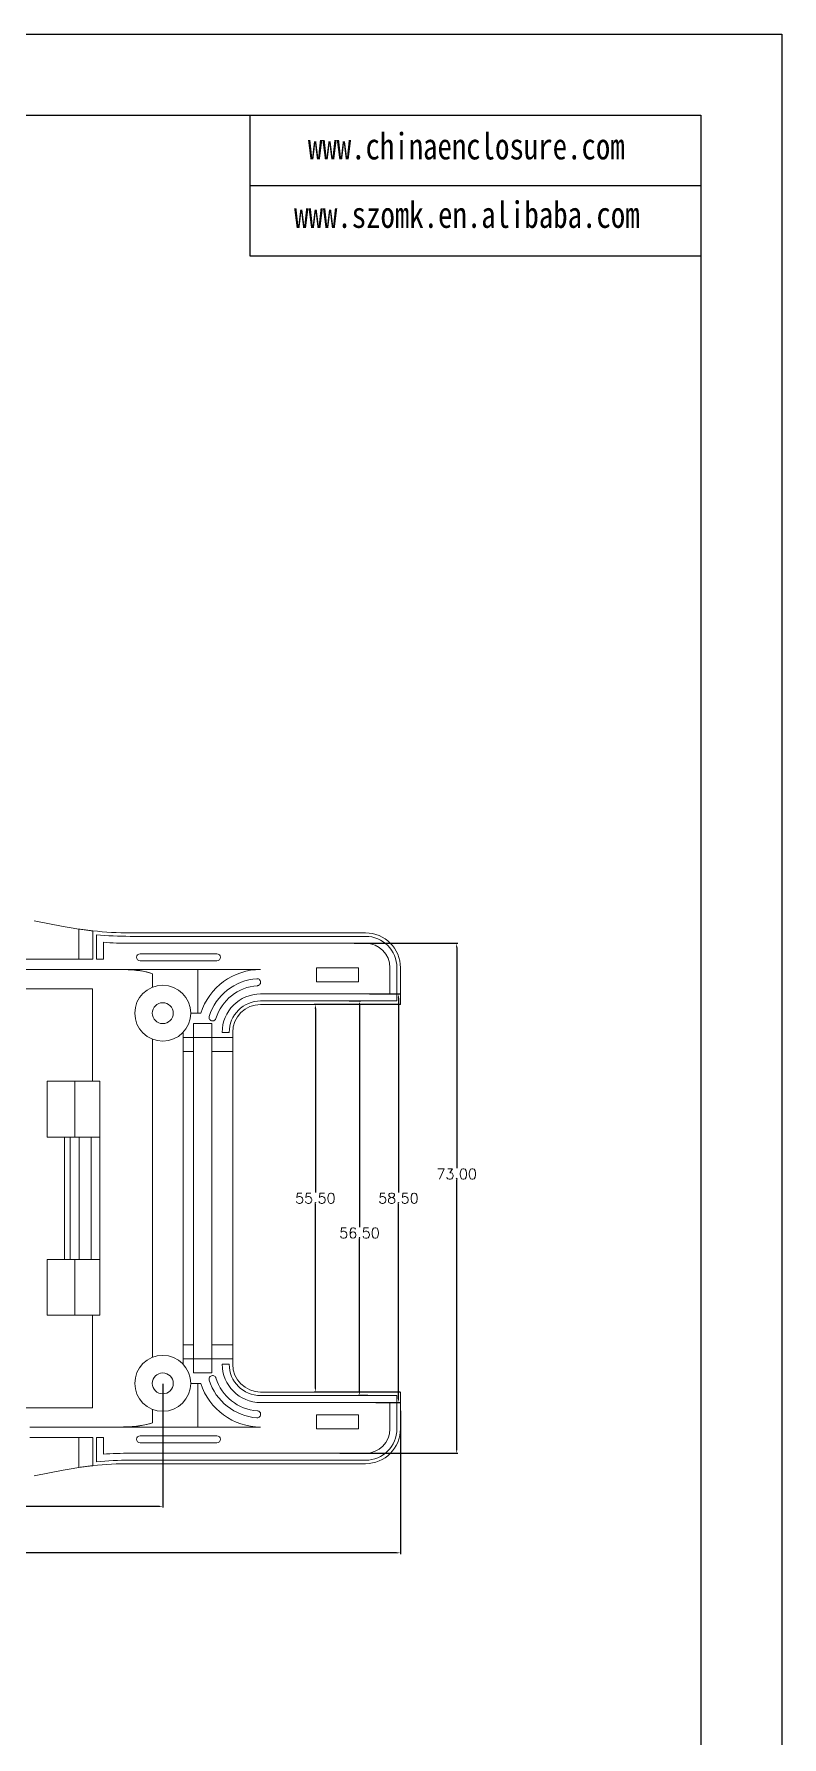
# Model space of a CAD drawing. Header units: inches. Extents: x 1430 to 4816, y 541 to 1061.
# Drawn here: x 2787.3 to 2894.3, y 816.8 to 1060.6 of the extents above; entities that cross this region are included whole.
import ezdxf

# ---------------------------------------------------------------- set-up
doc = ezdxf.new("R2010")
doc.units = ezdxf.units.IN
doc.layers.add('文字', color=81, linetype='Continuous')
doc.styles.get("Standard").update_dxf_attribs({"font": 'txt', "bigfont": 'gbcbig.shx'})
doc.styles.add('宋体', font='', dxfattribs={"width": 0.8, "height": 3.5})
doc.styles.get('宋体').set_extended_font_data('SimSun')
doc.dimstyles.new('2', dxfattribs={"dimtxt": 1.5, "dimasz": 0.6, "dimexe": 0.18, "dimexo": 0.0625, "dimgap": 0.09, "dimtad": 0, "dimtih": 1, "dimtoh": 1, "dimzin": 0, "dimdsep": 46, "dimtxsty": 'Standard', "dimcen": 0, "dimadec": 0, "dimazin": 2, "dimtfac": 1, "dimtofl": 0, "dimtmove": 0, "dimatfit": 3, "dimfxl": 1, "dimtolj": 1, "dimtzin": 0, "dimarcsym": 0})

# ---------------------------------------------------------------- blocks, each defined once
blk = doc.blocks.new('*D240')
at = {"color": 0, "lineweight": -2}
for p, q in [((2662.69, 871.07), (2662.69, 842.94)), ((2839.69, 863.44), (2839.69, 842.94)), ((2663.29, 843.12), (2747.85, 843.12)), ((2839.09, 843.12), (2754.53, 843.12))]:
    blk.add_line(p, q, dxfattribs=at)
at = {"color": 0}
for points in [[(2663.29, 843.22), (2663.29, 843.02), (2662.69, 843.12)], [(2839.09, 843.22), (2839.09, 843.02), (2839.69, 843.12)]]:
    blk.add_solid(points, dxfattribs=at)
at = {"layer": 'Defpoints', "color": 0}
for p in [(2662.69, 871.13), (2839.69, 863.5), (2839.69, 843.12)]:
    blk.add_point(p, dxfattribs=at)
at = {"color": 0, "insert": (2751.19, 843.12), "char_height": 1.5, "attachment_point": 5}
blk.add_mtext('\\A1;177.00', dxfattribs=at)
blk = doc.blocks.new('*D242')
at = {"color": 0, "lineweight": -2}
for p, q in [((2675.69, 869.32), (2675.69, 849.59)), ((2805.69, 867.32), (2805.69, 849.59)), ((2676.29, 849.77), (2737.48, 849.77)), ((2805.09, 849.77), (2743.91, 849.77))]:
    blk.add_line(p, q, dxfattribs=at)
at = {"color": 0}
for points in [[(2676.29, 849.87), (2676.29, 849.67), (2675.69, 849.77)], [(2805.09, 849.87), (2805.09, 849.67), (2805.69, 849.77)]]:
    blk.add_solid(points, dxfattribs=at)
at = {"layer": 'Defpoints', "color": 0}
for p in [(2675.69, 869.38), (2805.69, 867.38), (2805.69, 849.77)]:
    blk.add_point(p, dxfattribs=at)
at = {"color": 0, "insert": (2740.69, 849.77), "char_height": 1.5, "attachment_point": 5}
blk.add_mtext('\\A1;130.00', dxfattribs=at)
blk = doc.blocks.new('*D245')
at = {"color": 0, "lineweight": -2}
for p, q in [((2839.63, 921.63), (2827.34, 921.63)), ((2827.52, 921.03), (2827.52, 894.72)), ((2827.52, 866.73), (2827.52, 893.04)), ((2839.63, 866.13), (2827.34, 866.13))]:
    blk.add_line(p, q, dxfattribs=at)
at = {"color": 0}
for points in [[(2827.42, 921.03), (2827.62, 921.03), (2827.52, 921.63)], [(2827.42, 866.73), (2827.62, 866.73), (2827.52, 866.13)]]:
    blk.add_solid(points, dxfattribs=at)
at = {"layer": 'Defpoints', "color": 0}
for p in [(2827.52, 921.63), (2839.69, 921.63), (2839.69, 866.13)]:
    blk.add_point(p, dxfattribs=at)
at = {"color": 0, "insert": (2827.52, 893.88), "char_height": 1.5, "attachment_point": 5}
blk.add_mtext('\\A1;55.50', dxfattribs=at)
blk = doc.blocks.new('*D246')
at = {"color": 0, "lineweight": -2}
for p, q in [((2832.35, 922.13), (2834.01, 922.13)), ((2833.83, 921.53), (2833.83, 889.74)), ((2833.83, 866.23), (2833.83, 888.06)), ((2835.01, 865.63), (2833.65, 865.63))]:
    blk.add_line(p, q, dxfattribs=at)
at = {"color": 0}
for points in [[(2833.73, 921.53), (2833.93, 921.53), (2833.83, 922.13)], [(2833.73, 866.23), (2833.93, 866.23), (2833.83, 865.63)]]:
    blk.add_solid(points, dxfattribs=at)
at = {"layer": 'Defpoints', "color": 0}
for p in [(2832.29, 922.13), (2833.83, 865.63), (2835.07, 865.63)]:
    blk.add_point(p, dxfattribs=at)
at = {"color": 0, "insert": (2833.83, 888.9), "char_height": 1.5, "attachment_point": 5}
blk.add_mtext('\\A1;56.50', dxfattribs=at)
blk = doc.blocks.new('*D247')
at = {"color": 0, "lineweight": -2}
for p, q in [((2835.26, 923.13), (2839.58, 923.13)), ((2839.4, 922.53), (2839.4, 894.72)), ((2839.4, 865.23), (2839.4, 893.04)), ((2836.15, 864.63), (2839.58, 864.63))]:
    blk.add_line(p, q, dxfattribs=at)
at = {"color": 0}
for points in [[(2839.3, 922.53), (2839.5, 922.53), (2839.4, 923.13)], [(2839.3, 865.23), (2839.5, 865.23), (2839.4, 864.63)]]:
    blk.add_solid(points, dxfattribs=at)
at = {"layer": 'Defpoints', "color": 0}
for p in [(2835.2, 923.13), (2839.4, 923.13), (2836.08, 864.63)]:
    blk.add_point(p, dxfattribs=at)
at = {"color": 0, "insert": (2839.4, 893.88), "char_height": 1.5, "attachment_point": 5}
blk.add_mtext('\\A1;58.50', dxfattribs=at)
blk = doc.blocks.new('*D248')
at = {"color": 0, "lineweight": -2}
for p, q in [((2833.09, 930.38), (2847.91, 930.38)), ((2847.73, 929.78), (2847.73, 898.19)), ((2847.73, 857.98), (2847.73, 896.51)), ((2831, 857.38), (2847.91, 857.38))]:
    blk.add_line(p, q, dxfattribs=at)
at = {"color": 0}
for points in [[(2847.63, 929.78), (2847.83, 929.78), (2847.73, 930.38)], [(2847.63, 857.98), (2847.83, 857.98), (2847.73, 857.38)]]:
    blk.add_solid(points, dxfattribs=at)
at = {"layer": 'Defpoints', "color": 0}
for p in [(2833.02, 930.38), (2830.94, 857.38), (2847.73, 857.38)]:
    blk.add_point(p, dxfattribs=at)
at = {"color": 0, "insert": (2847.73, 897.35), "char_height": 1.5, "attachment_point": 5}
blk.add_mtext('\\A1;73.00', dxfattribs=at)

msp = doc.modelspace()

# ---------------------------------------------------------------- linework, layer by layer
for p, q in [((2204.648, 1060.556), (2894.252, 1060.556)), ((2894.252, 1060.556), (2894.252, 572.957)), ((2222.492, 1048.946), (2882.643, 1048.946)), ((2818.146, 1048.946), (2818.146, 1028.791)), ((2882.643, 1048.946), (2882.643, 584.566)), ((2818.146, 1038.869), (2882.643, 1038.869)), ((2818.146, 1028.791), (2882.643, 1028.791))]:
    msp.add_line(p, q)
at = {"color": 7, "linetype": 'Continuous', "lineweight": 15}
for p, q in [((2791.463, 932.798), (2787.285, 933.61)), ((2793.69, 928.128), (2793.69, 932.416)), ((2795.69, 932.162), (2795.69, 928.128)), ((2796.19, 931.608), (2796.19, 928.128)), ((2801.006, 931.878), (2834.69, 931.878)), ((2834.69, 931.378), (2801.006, 931.378)), ((2797.19, 928.128), (2797.19, 930.52)), ((2801.006, 930.378), (2834.69, 930.378)), ((2813.444, 928.878), (2802.444, 928.878)), ((2785.44, 928.128), (2795.69, 928.128)), ((2785.44, 926.628), (2819.69, 926.628)), ((2796.19, 928.128), (2797.19, 928.128)), ((2802.444, 927.878), (2813.444, 927.878)), ((2810.69, 926.628), (2810.69, 920.378)), ((2833.69, 926.878), (2827.69, 926.878)), ((2827.69, 926.878), (2827.69, 924.878)), ((2833.69, 924.878), (2833.69, 926.878)), ((2838.19, 926.878), (2838.19, 923.128)), ((2839.19, 922.128), (2839.19, 926.878)), ((2839.69, 926.878), (2839.69, 921.628)), ((2804.238, 924.106), (2804.238, 926.018)), ((2827.69, 924.878), (2833.69, 924.878)), ((2784.126, 923.878), (2795.617, 923.878)), ((2795.617, 923.878), (2795.617, 910.628)), ((2838.19, 923.128), (2819.69, 923.128)), ((2819.69, 922.128), (2839.19, 922.128)), ((2819.69, 921.628), (2839.69, 921.628)), ((2811.121, 920.378), (2809.69, 920.378)), ((2808.621, 917.656), (2808.621, 916.878)), ((2810.084, 916.878), (2808.621, 916.878)), ((2808.621, 914.878), (2808.621, 916.878)), ((2812.69, 918.878), (2810.084, 918.878)), ((2810.084, 918.878), (2810.084, 916.878)), ((2810.084, 914.878), (2810.084, 916.878)), ((2812.69, 916.878), (2810.084, 916.878)), ((2812.69, 916.878), (2812.69, 918.878)), ((2815.69, 916.878), (2812.69, 916.878)), ((2812.69, 916.878), (2812.69, 914.878)), ((2814.19, 917.628), (2815.19, 917.628)), ((2815.69, 916.878), (2815.69, 917.628)), ((2815.69, 916.878), (2815.69, 914.878)), ((2804.238, 871.106), (2804.238, 916.651)), ((2810.084, 914.878), (2808.621, 914.878)), ((2808.621, 914.878), (2808.621, 872.878)), ((2810.084, 872.878), (2810.084, 914.878)), ((2815.69, 914.878), (2812.69, 914.878)), ((2812.69, 914.878), (2812.69, 872.878)), ((2815.69, 914.878), (2815.69, 872.878)), ((2789.151, 902.628), (2789.151, 910.628)), ((2789.151, 910.628), (2793.115, 910.628)), ((2793.115, 910.628), (2793.115, 902.628)), ((2796.696, 910.628), (2796.696, 902.628)), ((2793.115, 902.628), (2789.151, 902.628)), ((2791.615, 885.128), (2791.615, 902.628)), ((2792.44, 902.628), (2792.44, 885.128)), ((2793.726, 902.628), (2793.726, 885.128)), ((2795.44, 885.128), (2795.44, 902.628)), ((2796.696, 902.628), (2796.696, 885.128)), ((2789.151, 877.128), (2789.151, 885.128)), ((2789.151, 885.128), (2793.115, 885.128)), ((2793.115, 885.128), (2793.115, 877.128)), ((2796.696, 877.128), (2796.696, 885.128)), ((2793.115, 877.128), (2789.151, 877.128)), ((2795.617, 877.128), (2795.617, 863.878)), ((2808.621, 872.878), (2810.084, 872.878)), ((2808.621, 870.878), (2808.621, 872.878)), ((2810.084, 870.878), (2810.084, 872.878)), ((2812.69, 872.878), (2815.69, 872.878)), ((2812.69, 872.878), (2812.69, 870.878)), ((2815.69, 872.878), (2815.69, 870.878)), ((2808.621, 870.878), (2808.621, 870.101)), ((2808.621, 870.878), (2810.084, 870.878)), ((2810.084, 870.878), (2810.084, 868.878)), ((2810.084, 870.878), (2812.69, 870.878)), ((2812.69, 868.878), (2812.69, 870.878)), ((2812.69, 870.878), (2815.69, 870.878)), ((2815.69, 870.128), (2815.69, 870.878)), ((2810.084, 868.878), (2812.69, 868.878)), ((2814.19, 870.128), (2815.19, 870.128)), ((2809.69, 867.378), (2811.121, 867.378)), ((2810.69, 867.378), (2810.69, 861.128)), ((2819.69, 866.128), (2839.69, 866.128)), ((2819.69, 865.628), (2839.19, 865.628)), ((2839.19, 865.628), (2839.19, 860.878)), ((2839.69, 866.128), (2839.69, 860.878)), ((2795.617, 863.878), (2784.126, 863.878)), ((2804.238, 861.739), (2804.238, 863.651)), ((2838.19, 864.628), (2819.69, 864.628)), ((2838.19, 860.878), (2838.19, 864.628)), ((2819.69, 861.128), (2786.69, 861.128)), ((2827.69, 862.878), (2833.69, 862.878)), ((2827.69, 860.878), (2827.69, 862.878)), ((2833.69, 860.878), (2827.69, 860.878)), ((2833.69, 862.878), (2833.69, 860.878)), ((2795.69, 859.628), (2786.69, 859.628)), ((2793.69, 855.34), (2793.69, 859.628)), ((2795.69, 855.595), (2795.69, 859.628)), ((2796.19, 859.628), (2797.19, 859.628)), ((2796.19, 856.148), (2796.19, 859.628)), ((2797.19, 859.628), (2797.19, 857.237)), ((2802.444, 859.878), (2813.444, 859.878)), ((2813.444, 858.878), (2802.444, 858.878)), ((2801.006, 857.378), (2834.69, 857.378)), ((2834.69, 856.378), (2801.006, 856.378)), ((2801.006, 855.878), (2834.69, 855.878)), ((2787.285, 854.147), (2791.463, 854.959))]:
    msp.add_line(p, q, dxfattribs=at)
for centre, radius in [((2805.69, 920.378), 4), ((2805.69, 920.378), 1.5), ((2805.69, 867.378), 4), ((2805.69, 867.378), 1.5)]:
    msp.add_circle(centre, radius, dxfattribs=at)
for centre, radius, start, end in [((2801.006, 981.878), 50, 258.99646, 261.58626), ((2801.006, 981.878), 50, 263.89676, 270), ((2801.006, 981.878), 50.5, 264.52758, 270), ((2834.69, 926.878), 5, 0, 90), ((2834.69, 926.878), 4.5, 0, 90), ((2801.006, 981.878), 51.5, 265.75064, 270), ((2802.444, 928.378), 0.5, 90, 270), ((2813.444, 928.378), 0.5, 270, 90), ((2834.69, 926.878), 3.5, 0, 90), ((2819.69, 917.628), 9, 90, 162.20841), ((2819.69, 917.628), 7.7, 93.98208, 162.7966), ((2819.69, 917.628), 6.7, 93.98208, 162.7966), ((2819.69, 917.628), 5.5, 90, 180), ((2819.69, 917.628), 4.5, 90, 180), ((2819.69, 917.628), 4, 90, 180), ((2819.69, 870.128), 6.7, 197.2034, 266.01792), ((2819.69, 870.128), 5.5, 180, 270), ((2819.69, 870.128), 4.5, 180, 270), ((2819.69, 870.128), 4, 180, 270), ((2819.69, 870.128), 9, 197.79159, 270), ((2819.69, 870.128), 7.7, 197.2034, 266.01792), ((2834.69, 860.878), 3.5, 270, 0), ((2834.69, 860.878), 4.5, 270, 0), ((2834.69, 860.878), 5, 270, 0), ((2802.444, 859.378), 0.5, 90, 270), ((2813.444, 859.378), 0.5, 270, 90), ((2801.006, 805.878), 50, 90, 96.10324), ((2801.006, 805.878), 50.5, 90, 95.47242), ((2801.006, 805.878), 51.5, 90, 94.24936), ((2801.006, 805.878), 50, 98.41374, 101.00354)]:
    msp.add_arc(centre, radius, start, end, dxfattribs=at)
for centre, start_param, end_param in [((2800.457, 921.628), 1.0713482, 1.5707963), ((2800.457, 866.128), 4.712389, 5.2118371)]:
    msp.add_ellipse(centre, major_axis=(7.895, 0), ratio=0.6333333, start_param=start_param, end_param=end_param, dxfattribs=at)
for points, knots in [([(2793.69, 932.416), (2793.822, 932.397), (2793.951, 932.378), (2794.205, 932.343), (2794.331, 932.326), (2794.573, 932.294), (2794.688, 932.279), (2794.905, 932.252), (2795.008, 932.239), (2795.193, 932.217), (2795.276, 932.208), (2795.423, 932.191), (2795.486, 932.184), (2795.637, 932.167), (2795.69, 932.162), (2795.69, 932.162)], [0, 0, 0, 0, 0.125, 0.125, 0.25, 0.25, 0.375, 0.375, 0.5, 0.5, 0.625, 0.625, 0.75, 0.75, 1, 1, 1, 1]), ([(2804.238, 926.018), (2803.502, 926.272), (2802.733, 926.418), (2801.14, 926.598), (2800.31, 926.628), (2799.473, 926.628)], [0, 0, 0, 0, 0.5, 0.5, 1, 1, 1, 1]), ([(2819.225, 924.312), (2819.267, 924.315), (2819.313, 924.323), (2819.413, 924.36), (2819.467, 924.389), (2819.568, 924.476), (2819.615, 924.535), (2819.679, 924.678), (2819.695, 924.763), (2819.683, 924.929), (2819.656, 925.01), (2819.572, 925.143), (2819.518, 925.195), (2819.406, 925.267), (2819.349, 925.288), (2819.245, 925.311), (2819.197, 925.313), (2819.156, 925.31)], [0, 0, 0, 0, 0.125, 0.125, 0.25, 0.25, 0.375, 0.375, 0.5, 0.5, 0.625, 0.625, 0.75, 0.75, 0.875, 0.875, 1, 1, 1, 1]), ([(2812.335, 919.906), (2812.322, 919.866), (2812.313, 919.819), (2812.312, 919.713), (2812.319, 919.652), (2812.364, 919.527), (2812.402, 919.462), (2812.512, 919.35), (2812.585, 919.305), (2812.744, 919.256), (2812.83, 919.252), (2812.984, 919.282), (2813.052, 919.314), (2813.16, 919.392), (2813.2, 919.438), (2813.259, 919.527), (2813.278, 919.57), (2813.29, 919.61)], [0, 0, 0, 0, 0.125, 0.125, 0.25, 0.25, 0.375, 0.375, 0.5, 0.5, 0.625, 0.625, 0.75, 0.75, 0.875, 0.875, 1, 1, 1, 1]), ([(2813.29, 868.147), (2813.278, 868.186), (2813.259, 868.23), (2813.2, 868.319), (2813.16, 868.365), (2813.052, 868.443), (2812.984, 868.475), (2812.83, 868.505), (2812.744, 868.501), (2812.585, 868.452), (2812.512, 868.406), (2812.402, 868.295), (2812.364, 868.23), (2812.319, 868.104), (2812.312, 868.044), (2812.313, 867.937), (2812.322, 867.891), (2812.335, 867.851)], [0, 0, 0, 0, 0.125, 0.125, 0.25, 0.25, 0.375, 0.375, 0.5, 0.5, 0.625, 0.625, 0.75, 0.75, 0.875, 0.875, 1, 1, 1, 1]), ([(2819.156, 862.447), (2819.197, 862.444), (2819.245, 862.446), (2819.349, 862.468), (2819.406, 862.49), (2819.518, 862.562), (2819.572, 862.614), (2819.656, 862.747), (2819.683, 862.828), (2819.695, 862.994), (2819.679, 863.078), (2819.615, 863.221), (2819.568, 863.28), (2819.467, 863.368), (2819.413, 863.396), (2819.313, 863.433), (2819.267, 863.442), (2819.225, 863.444)], [0, 0, 0, 0, 0.125, 0.125, 0.25, 0.25, 0.375, 0.375, 0.5, 0.5, 0.625, 0.625, 0.75, 0.75, 0.875, 0.875, 1, 1, 1, 1]), ([(2799.473, 861.128), (2799.888, 861.128), (2800.301, 861.136), (2801.12, 861.173), (2801.528, 861.203), (2802.732, 861.338), (2803.503, 861.485), (2804.238, 861.739)], [0, 0, 0, 0, 0.25, 0.25, 0.5, 0.5, 1, 1, 1, 1]), ([(2795.69, 855.595), (2795.69, 855.595), (2795.677, 855.594), (2795.626, 855.588), (2795.587, 855.584), (2795.486, 855.573), (2795.425, 855.566), (2795.279, 855.549), (2795.194, 855.539), (2794.917, 855.506), (2794.694, 855.479), (2794.214, 855.415), (2793.953, 855.379), (2793.69, 855.34)], [0, 0, 0, 0, 0.125, 0.125, 0.25, 0.25, 0.375, 0.375, 0.5, 0.5, 0.75, 0.75, 1, 1, 1, 1])]:
    msp.add_open_spline(points, degree=3, knots=knots, dxfattribs=at)
for points in [[(2796.696, 910.628), (2795.855, 910.628), (2794.662, 910.628), (2793.115, 910.628)], [(2796.696, 902.628), (2795.855, 902.628), (2794.662, 902.628), (2793.115, 902.628)], [(2796.696, 885.128), (2795.855, 885.128), (2794.662, 885.128), (2793.115, 885.128)], [(2796.696, 877.128), (2795.855, 877.128), (2794.662, 877.128), (2793.115, 877.128)]]:
    msp.add_open_spline(points, degree=3, dxfattribs=at)

# ---------------------------------------------------------------- texts
at = {"layer": '文字', "color": 0, "char_height": 3.78384, "width": 66.47842, "attachment_point": 1, "style": '宋体'}
for s, insert in [('www.chinaenclosure.com', (2826.455, 1046.394)), ('www.szomk.en.alibaba.com', (2824.477, 1036.595))]:
    msp.add_mtext(s, dxfattribs=dict(at, insert=insert))

# ---------------------------------------------------------------- dimensions: what is measured, and where the dimension line sits
for base, p1, p2, picture, middle in [((2847.733, 857.378), (2833.025, 930.378), (2830.942, 857.378), '*D248', (2847.733, 897.353)), ((2827.516, 921.628), (2839.69, 866.128), (2839.69, 921.628), '*D245', (2827.516, 893.878)), ((2833.828, 865.628), (2832.287, 922.128), (2835.069, 865.628), '*D246', (2833.828, 888.897)), ((2839.398, 923.128), (2836.085, 864.628), (2835.197, 923.128), '*D247', (2839.398, 893.878))]:
    dim = msp.add_linear_dim(base=base, p1=p1, p2=p2, angle=90, dimstyle='2')
    dim.commit()
    dim.dimension.update_dxf_attribs({"geometry": picture, "text_midpoint": middle, "dimtype": 160})
dim = msp.add_linear_dim(base=(2839.69, 843.117), p1=(2662.69, 871.128), p2=(2839.69, 863.503), dimstyle='2')
dim.commit()
dim.dimension.update_dxf_attribs({"geometry": '*D240', "text_midpoint": (2751.19, 843.117), "dimtype": 160})
dim = msp.add_linear_dim(base=(2805.69, 849.77), p1=(2675.69, 869.378), p2=(2805.69, 867.378), dimstyle='2')
dim.commit()
dim.dimension.update_dxf_attribs({"geometry": '*D242', "text_midpoint": (2740.69, 849.77)})

doc.saveas('drawing.dxf')
